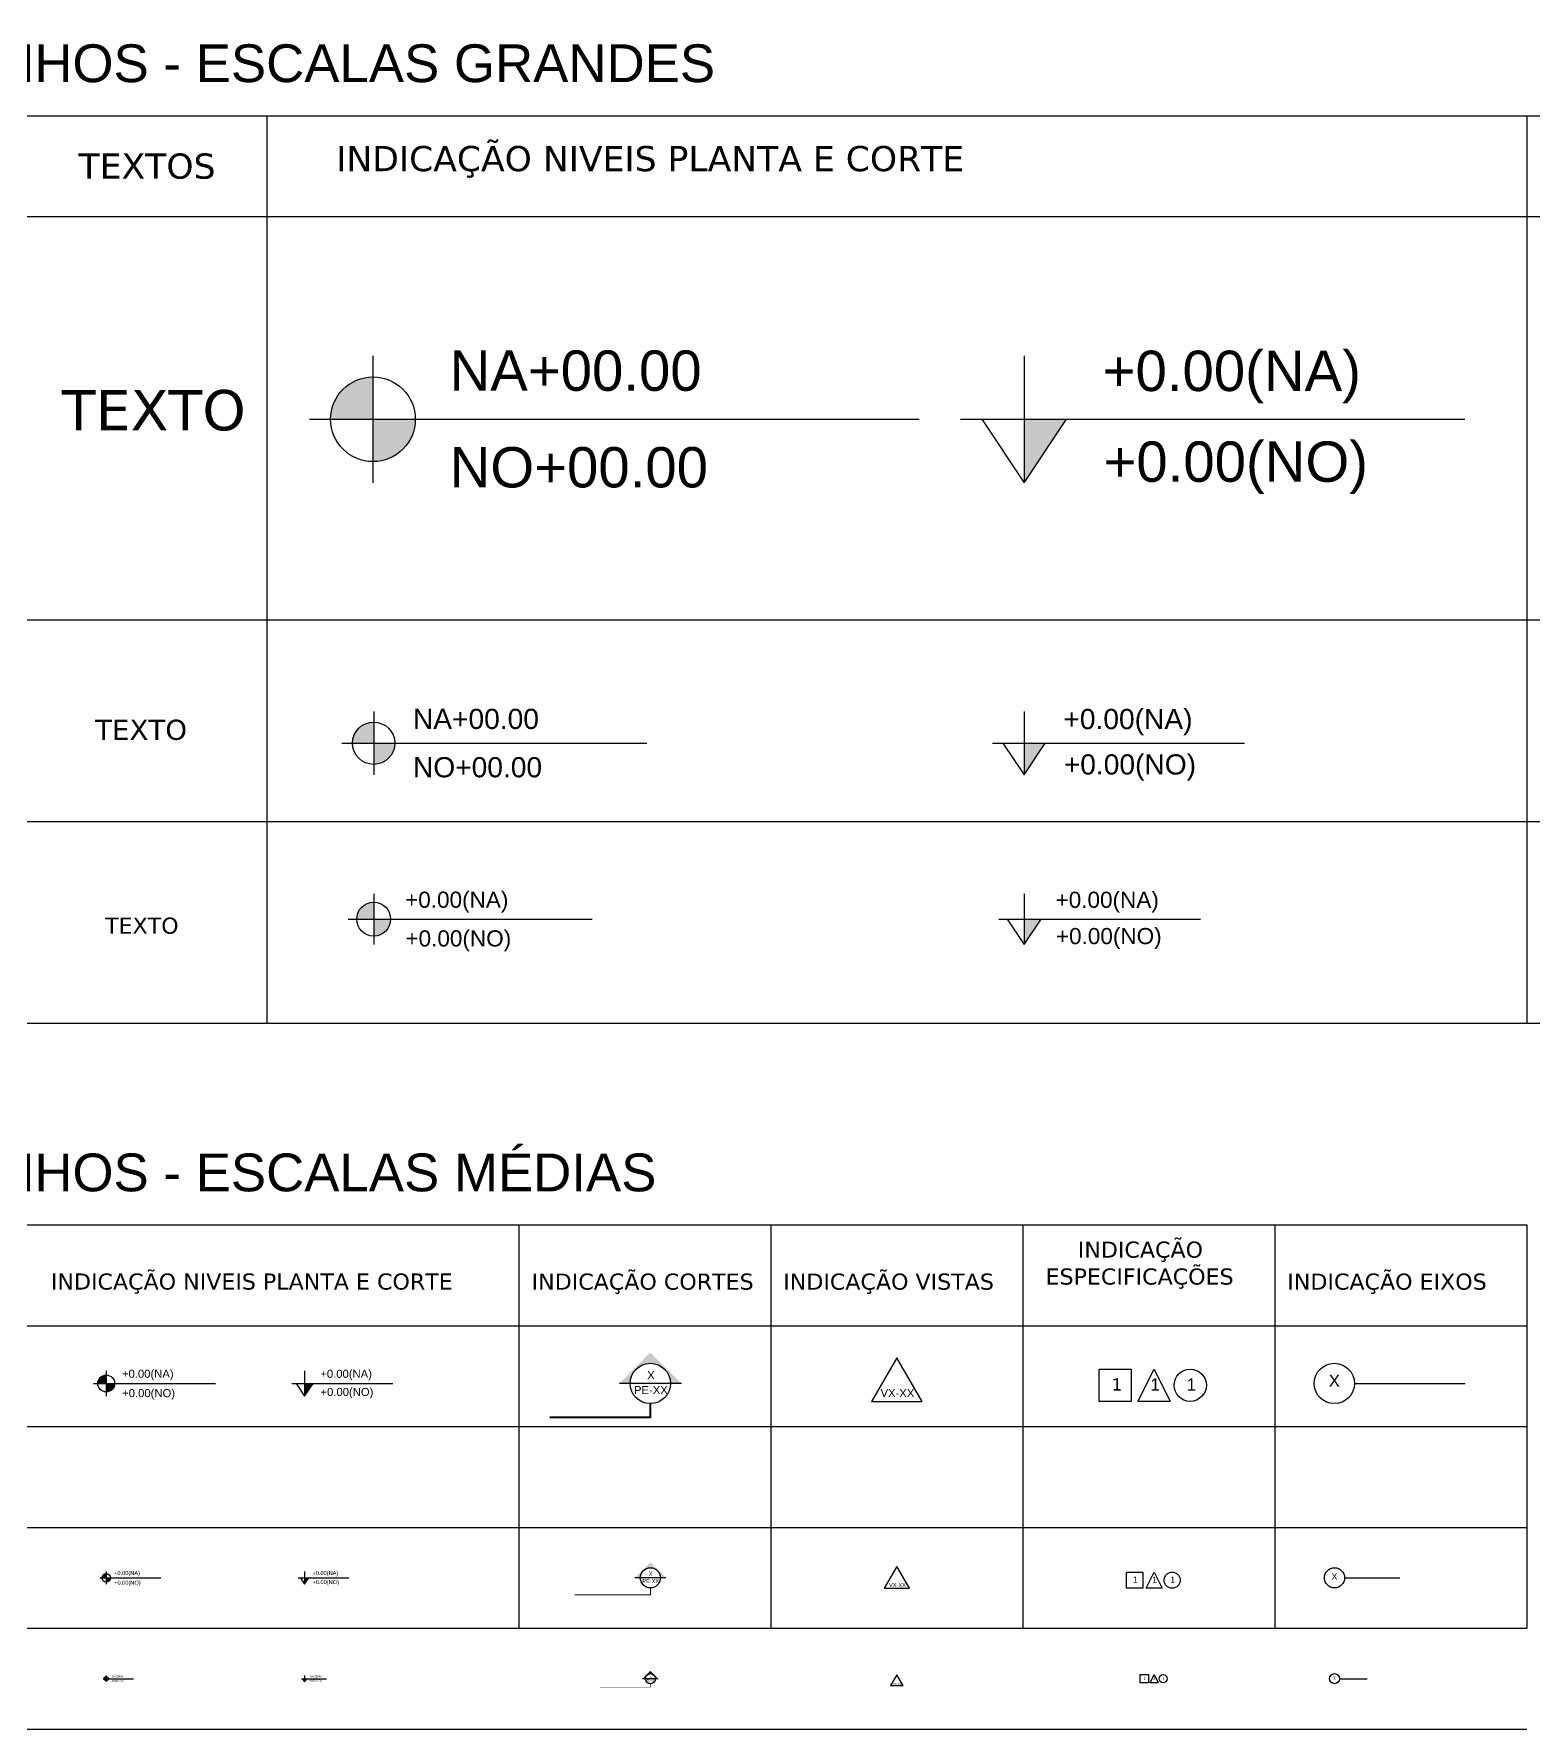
# Model space of a CAD drawing. Extents: x 25 to 1028, y -81 to 176.
# Drawn here: x 665.63 to 695.37, y 107.88 to 141.5 of the extents above; entities that cross this region are included whole.
import ezdxf

# ---------------------------------------------------------------- set-up
doc = ezdxf.new("R2010")
doc.units = 0
doc.header["$LTSCALE"] = 0.3
for name, pattern in [('C5', [60, 50, -5, 0, -5]), ('CONTINU', [0]), ('DASHDOT', [25.4, 12.7, -6.35, 0, -6.35])]:
    doc.linetypes.add(name, pattern=pattern)
doc.layers.get('0').update_dxf_attribs({"linetype": 'CONTINUOUS'})
for name, color, linetype in [('ARQ-EXO-1_025', 251, 'C5'), ('ARQ-EXO-1_050', 251, 'C5'), ('ARQ-EXO-1_100', 251, 'C5'), ('ARQ-SMB-1_025', 4, 'CONTINUOUS'), ('ARQ-SMB-1_050', 4, 'CONTINUOUS'), ('ARQ-SMB-1_100', 4, 'CONTINUOUS'), ('ARQ-SMB-1_200', 4, 'CONTINUOUS'), ('ARQ-SMB-1_250', 4, 'CONTINUOUS'), ('ARQ-SMB-1_500', 4, 'CONTINUOUS'), ('ARQ-TXT', 6, 'CONTINUOUS'), ('ARQ-TXT-1_025', 6, 'CONTINUOUS'), ('ARQ-TXT-1_050', 6, 'CONTINUOUS'), ('ARQ-TXT-1_100', 6, 'CONTINUOUS'), ('ARQ-TXT-1_200', 6, 'CONTINUOUS'), ('ARQ-TXT-1_250', 6, 'CONTINUOUS'), ('ARQ-TXT-1_500', 6, 'CONTINUOUS')]:
    doc.layers.add(name, color=color, linetype=linetype)
doc.styles.add('A20', font='arial.ttf', dxfattribs={"height": 0.2})
doc.styles.add('ESC-50-A20', font='arial.ttf', dxfattribs={"height": 0.1})

# ---------------------------------------------------------------- blocks, each defined once
blk = doc.blocks.new('FNDE-Nível Planta-1_250')
at = {"linetype": 'Continuous', "ltscale": 0.5}
h = blk.add_hatch(color=251, dxfattribs=at)
h.paths.add_polyline_path([(135.657, 10.302), (135.657, 10.722, 0.414214), (135.237, 10.302)])
h.paths.add_polyline_path([(135.657, 10.302), (135.657, 9.882, 0.414214), (136.077, 10.302)])
at = {"color": 251}
for p, q in [((135.657, 10.932), (135.657, 9.672)), ((135.027, 10.302), (136.077, 10.302)), ((136.077, 10.302), (141.075, 10.302))]:
    blk.add_line(p, q, dxfattribs=at)
blk.add_circle((135.657, 10.302), 0.42, dxfattribs=at)
blk = doc.blocks.new('FNDE-Nível Planta-1_025')
at = {"linetype": 'Continuous', "ltscale": 0.5}
h = blk.add_hatch(color=251, dxfattribs=at)
h.paths.add_polyline_path([(135.657, 3.813), (135.657, 3.855, 0.414214), (135.615, 3.813)])
h.paths.add_polyline_path([(135.657, 3.813), (135.657, 3.771, 0.414214), (135.699, 3.813)])
at = {"color": 251}
for p, q in [((135.594, 3.813), (135.699, 3.813)), ((135.657, 3.876), (135.657, 3.75)), ((135.699, 3.813), (136.199, 3.813))]:
    blk.add_line(p, q, dxfattribs=at)
blk.add_circle((135.657, 3.813), 0.042, dxfattribs=at)
blk = doc.blocks.new('FNDE-Nível Planta-1_050')
at = {"linetype": 'Continuous', "ltscale": 0.5}
h = blk.add_hatch(color=251, dxfattribs=at)
h.paths.add_polyline_path([(135.657, 5.813), (135.657, 5.897, 0.414214), (135.573, 5.813)])
h.paths.add_polyline_path([(135.657, 5.813), (135.657, 5.729, 0.414214), (135.741, 5.813)])
at = {"color": 251}
for p, q in [((135.531, 5.813), (135.741, 5.813)), ((135.657, 5.939), (135.657, 5.687)), ((135.741, 5.813), (136.74, 5.813))]:
    blk.add_line(p, q, dxfattribs=at)
blk.add_circle((135.657, 5.813), 0.084, dxfattribs=at)
blk = doc.blocks.new('FNDE-Nível Planta-1_100')
at = {"linetype": 'Continuous', "ltscale": 0.5}
h = blk.add_hatch(color=251, dxfattribs=at)
h.paths.add_polyline_path([(135.657, 7.813), (135.657, 7.981, 0.414214), (135.489, 7.813)])
h.paths.add_polyline_path([(135.657, 7.813), (135.657, 7.645, 0.414214), (135.825, 7.813)])
at = {"color": 251}
for p, q in [((135.657, 8.065), (135.657, 7.561)), ((135.405, 7.813), (135.825, 7.813)), ((135.825, 7.813), (137.824, 7.813))]:
    blk.add_line(p, q, dxfattribs=at)
blk.add_circle((135.657, 7.813), 0.168, dxfattribs=at)
blk = doc.blocks.new('FNDE-Nível Planta-1_500')
at = {"linetype": 'Continuous', "ltscale": 0.5}
h = blk.add_hatch(color=251, dxfattribs=at)
h.paths.add_polyline_path([(135.643, 16.728), (135.643, 17.568, 0.414214), (134.803, 16.728)])
h.paths.add_polyline_path([(135.643, 16.728), (135.643, 15.888, 0.414214), (136.483, 16.728)])
at = {"color": 251}
for p, q in [((135.643, 17.988), (135.643, 15.468)), ((134.383, 16.728), (136.483, 16.728)), ((136.483, 16.728), (146.479, 16.728))]:
    blk.add_line(p, q, dxfattribs=at)
blk.add_circle((135.643, 16.728), 0.84, dxfattribs=at)
blk = doc.blocks.new('FNDE-Nível Corte-1_100')
blk.add_hatch(color=251).paths.add_polyline_path([(140.657, 1.813), (140.825, 1.813), (140.657, 1.561)])
at = {"color": 251}
for p, q in [((140.657, 2.065), (140.657, 1.561)), ((140.405, 1.813), (142.405, 1.813))]:
    blk.add_line(p, q, dxfattribs=at)
blk.add_lwpolyline([(140.489, 1.813), (140.657, 1.561), (140.825, 1.813)], dxfattribs=at)
blk = doc.blocks.new('FNDE-Nível Corte-1_200')
blk.add_hatch(color=251).paths.add_polyline_path([(143.157, 6.813), (143.493, 6.813), (143.157, 6.309)])
at = {"color": 251}
for p, q in [((143.157, 7.317), (143.157, 6.309)), ((142.653, 6.813), (146.653, 6.813))]:
    blk.add_line(p, q, dxfattribs=at)
blk.add_lwpolyline([(142.821, 6.813), (143.157, 6.309), (143.493, 6.813)], dxfattribs=at)
blk = doc.blocks.new('FNDE-Nível Corte-1_050')
blk.add_hatch(color=251).paths.add_polyline_path([(140.657, -0.187), (140.741, -0.187), (140.657, -0.313)])
at = {"color": 251}
for p, q in [((140.531, -0.187), (141.531, -0.187)), ((140.657, -0.061), (140.657, -0.313))]:
    blk.add_line(p, q, dxfattribs=at)
blk.add_lwpolyline([(140.573, -0.187), (140.657, -0.313), (140.741, -0.187)], dxfattribs=at)
blk = doc.blocks.new('FNDE-Nível Corte-1_025')
blk.add_hatch(color=251).paths.add_polyline_path([(140.657, -2.479), (140.699, -2.479), (140.657, -2.542)])
at = {"color": 251}
for p, q in [((140.594, -2.479), (141.094, -2.479)), ((140.657, -2.416), (140.657, -2.542))]:
    blk.add_line(p, q, dxfattribs=at)
blk.add_lwpolyline([(140.615, -2.479), (140.657, -2.542), (140.699, -2.479)], dxfattribs=at)
blk = doc.blocks.new('FNDE-Nível Corte-1_500')
blk.add_hatch(color=251).paths.add_polyline_path([(148.561, 16.728), (149.401, 16.728), (148.561, 15.468)])
at = {"color": 251}
for p, q in [((148.561, 17.988), (148.561, 15.468)), ((147.301, 16.728), (157.301, 16.728))]:
    blk.add_line(p, q, dxfattribs=at)
blk.add_lwpolyline([(147.721, 16.728), (148.561, 15.468), (149.401, 16.728)], dxfattribs=at)
blk = doc.blocks.new('FNDE-Nível Corte-1_250')
blk.add_hatch(color=251).paths.add_polyline_path([(143.157, 10.302), (143.577, 10.302), (143.157, 9.672)])
at = {"color": 251}
for p, q in [((143.157, 10.932), (143.157, 9.672)), ((142.527, 10.302), (147.527, 10.302))]:
    blk.add_line(p, q, dxfattribs=at)
blk.add_lwpolyline([(142.737, 10.302), (143.157, 9.672), (143.577, 10.302)], dxfattribs=at)
blk = doc.blocks.new('FNDE-Ind Corte-1_100')
blk.add_hatch(color=251).paths.add_polyline_path([(241.999, -2.386), (242.214, -2.386, -1), (243.014, -2.386), (243.229, -2.386), (242.614, -1.77)])
at = {"color": 251, "linetype": 'Continuous'}
blk.add_line((243.229, -2.386), (241.999, -2.386), dxfattribs=at)
blk.add_circle((242.614, -2.386), 0.4, dxfattribs=at)
blk = doc.blocks.new('FNDE-Ind Corte-1_050')
blk.add_hatch(color=251).paths.add_polyline_path([(242.306, -4.253), (242.414, -4.253, -1), (242.814, -4.253), (242.922, -4.253), (242.614, -3.945)])
at = {"color": 251, "linetype": 'Continuous'}
blk.add_line((242.922, -4.253), (242.306, -4.253), dxfattribs=at)
blk.add_circle((242.614, -4.253), 0.2, dxfattribs=at)
blk = doc.blocks.new('FNDE-Ind Corte-1_025')
blk.add_hatch(color=251).paths.add_polyline_path([(242.46, -6.253), (242.514, -6.253, -1), (242.714, -6.253), (242.768, -6.253), (242.614, -6.099)])
at = {"color": 251, "linetype": 'Continuous'}
blk.add_line((242.768, -6.253), (242.46, -6.253), dxfattribs=at)
blk.add_circle((242.614, -6.253), 0.1, dxfattribs=at)

msp = doc.modelspace()

# ---------------------------------------------------------------- linework, layer by layer
at = {"color": 251}
for p, q in [((655.24797058, 139.87959646), (752.72020558, 139.87959646)), ((670.24797058, 139.87959646), (670.24797058, 121.87959646)), ((695.24797058, 139.87959646), (695.24797058, 121.87959646)), ((655.24797058, 137.87959646), (752.72020558, 137.87959646)), ((655.24797058, 129.87959646), (752.74797058, 129.87959646)), ((655.24797058, 125.87959646), (752.74797058, 125.87959646)), ((655.24797058, 121.87959646), (752.74797058, 121.87959646)), ((655.24797058, 117.87959646), (695.24797058, 117.87959646)), ((675.24797058, 117.87959646), (675.24797058, 109.87959646)), ((680.24797058, 117.87959646), (680.24797058, 109.87959646)), ((685.24797058, 117.87959646), (685.24797058, 109.87959646)), ((690.24797058, 117.87959646), (690.24797058, 109.87959646)), ((695.24797058, 117.87959646), (695.24797058, 109.87959646)), ((655.24797058, 115.87959646), (695.24797058, 115.87959646)), ((655.24797058, 115.87959646), (695.24797058, 115.87959646)), ((685.24797058, 115.87959646), (685.24797058, 109.87959646)), ((655.24797058, 113.87959646), (695.24797058, 113.87959646)), ((655.24797058, 111.87959646), (695.24797058, 111.87959646)), ((655.24797058, 109.87959646), (695.24797058, 109.87959646)), ((655.24797058, 107.87959646), (695.24797058, 107.87959646))]:
    msp.add_line(p, q, dxfattribs=at)
at = {"layer": 'ARQ-EXO-1_025', "ltscale": 0.05}
msp.add_line((691.52948226, 108.87959646), (692.07867877, 108.87959646), dxfattribs=at)
at = {"layer": 'ARQ-EXO-1_025', "linetype": 'CONTINU'}
msp.add_circle((691.42948226, 108.87959646), 0.1, dxfattribs=at)
at = {"layer": 'ARQ-EXO-1_050', "ltscale": 0.1}
msp.add_line((691.62948226, 110.87959646), (692.72787529, 110.87959646), dxfattribs=at)
at = {"layer": 'ARQ-EXO-1_050', "linetype": 'CONTINU'}
msp.add_circle((691.42948226, 110.87959646), 0.2, dxfattribs=at)
at = {"layer": 'ARQ-EXO-1_100', "ltscale": 0.2}
msp.add_line((691.82763008, 114.73496006), (694.02441615, 114.73496006), dxfattribs=at)
at = {"layer": 'ARQ-EXO-1_100', "linetype": 'CONTINU'}
msp.add_circle((691.42763008, 114.73496006), 0.4, dxfattribs=at)
at = {"layer": 'ARQ-SMB-1_025'}
for points in [[(682.74797058, 108.95761675), (682.62297058, 108.7411104), (682.87297058, 108.7411104)], [(687.57799036, 108.95959646), (687.73799036, 108.95959646), (687.73799036, 108.79959646), (687.57799036, 108.79959646)]]:
    msp.add_lwpolyline(points, close=True, dxfattribs=at)
msp.add_lwpolyline([(687.7709909, 108.79959646), (687.8509909, 108.95959646), (687.9309909, 108.79959646), (687.7709909, 108.79959646)], dxfattribs=at)
at = {"layer": 'ARQ-SMB-1_025', "color": 251, "linetype": 'DASHDOT', "ltscale": 0.15}
msp.add_lwpolyline([(677.85782586, 108.77959646, 0.01, 0.01, 0), (677.85782586, 108.71188755, 0.01, 0.01, 0), (676.85782586, 108.71188755, 0, 0, 0)], format="xyseb", dxfattribs=at)
at = {"layer": 'ARQ-SMB-1_025'}
msp.add_circle((688.03021985, 108.87959646), 0.08, dxfattribs=at)
at = {"layer": 'ARQ-SMB-1_050'}
for points in [[(682.74797058, 111.1064216), (682.49797058, 110.67340889), (682.99797058, 110.67340889)], [(687.30498982, 110.99340888), (687.62498982, 110.99340888), (687.62498982, 110.67340888), (687.30498982, 110.67340888)]]:
    msp.add_lwpolyline(points, close=True, dxfattribs=at)
msp.add_lwpolyline([(687.6909909, 110.67340888), (687.8509909, 110.99340888), (688.0109909, 110.67340888), (687.6909909, 110.67340888)], dxfattribs=at)
at = {"layer": 'ARQ-SMB-1_050', "color": 251, "linetype": 'DASHDOT', "ltscale": 0.3}
msp.add_lwpolyline([(677.85782586, 110.67959646, 0.02, 0.02, 0), (677.85782586, 110.54417864, 0.02, 0.02, 0), (676.35782586, 110.54417864, 0, 0, 0)], format="xyseb", dxfattribs=at)
at = {"layer": 'ARQ-SMB-1_050'}
msp.add_circle((688.2094488, 110.83340888), 0.16, dxfattribs=at)
at = {"layer": 'ARQ-SMB-1_100'}
for points in [[(682.74797058, 115.24562186), (682.24797058, 114.37959646), (683.24797058, 114.37959646)], [(686.75898875, 115.01959646), (687.39898875, 115.01959646), (687.39898875, 114.37959646), (686.75898875, 114.37959646)]]:
    msp.add_lwpolyline(points, close=True, dxfattribs=at)
msp.add_lwpolyline([(687.5309909, 114.37959646), (687.8509909, 115.01959646), (688.1709909, 114.37959646), (687.5309909, 114.37959646)], dxfattribs=at)
at = {"layer": 'ARQ-SMB-1_100', "color": 251, "linetype": 'DASHDOT', "ltscale": 0.6}
msp.add_lwpolyline([(677.85782586, 114.33496006, 0.04, 0.04, 0), (677.85782586, 114.06412443, 0.04, 0.04, 0), (675.85782586, 114.06412443, 0, 0, 0)], format="xyseb", dxfattribs=at)
at = {"layer": 'ARQ-SMB-1_100'}
msp.add_circle((688.56790671, 114.69959646), 0.32, dxfattribs=at)

# ---------------------------------------------------------------- block references
at = {"layer": 'ARQ-SMB-1_025'}
for name, p in [('FNDE-Nível Planta-1_025', (531.40701563, 105.06636082)), ('FNDE-Nível Corte-1_025', (530.34165992, 111.35880158)), ('FNDE-Ind Corte-1_025', (435.24388354, 115.13216229))]:
    msp.add_blockref(name, p, dxfattribs=at)
at = {"layer": 'ARQ-SMB-1_050'}
for name, p in [('FNDE-Nível Planta-1_050', (531.40701563, 105.06636082)), ('FNDE-Nível Corte-1_050', (530.34165992, 111.06636082)), ('FNDE-Ind Corte-1_050', (435.24388354, 115.13216229))]:
    msp.add_blockref(name, p, dxfattribs=at)
at = {"layer": 'ARQ-SMB-1_100'}
for name, p in [('FNDE-Ind Corte-1_100', (435.24388354, 117.12046856)), ('FNDE-Nível Planta-1_100', (531.40701563, 106.92172442)), ('FNDE-Nível Corte-1_100', (530.34165992, 112.92172442))]:
    msp.add_blockref(name, p, dxfattribs=at)
at = {"layer": 'ARQ-SMB-1_200', "xscale": 2, "yscale": 2, "zscale": 2}
msp.add_blockref('FNDE-Nível Planta-1_100', (401.05516936, 108.31892667), dxfattribs=at)
at = {"layer": 'ARQ-SMB-1_200'}
msp.add_blockref('FNDE-Nível Corte-1_200', (542.11613056, 117.13216231), dxfattribs=at)
at = {"layer": 'ARQ-SMB-1_250'}
for name, p in [('FNDE-Nível Planta-1_250', (536.71201399, 117.13216231)), ('FNDE-Nível Corte-1_250', (542.11613056, 117.13216231))]:
    msp.add_blockref(name, p, dxfattribs=at)
at = {"layer": 'ARQ-SMB-1_500'}
for name in ['FNDE-Nível Planta-1_500', 'FNDE-Nível Corte-1_500']:
    msp.add_blockref(name, (536.71201399, 117.13216231), dxfattribs=at)

# ---------------------------------------------------------------- texts
at = {"layer": 'ARQ-SMB-1_025', "style": 'ESC-50-A20'}
for tag, p, s in [('+0.00(NA)', (667.14171177, 108.90769059), 'NA'), ('+0.00(NA)', (671.07635607, 108.90755309), 'NA'), ('+0.00(NO)', (667.14253172, 108.81179494), 'NO'), ('+0.00(NO)', (671.07717602, 108.81755021), 'NO')]:
    msp.add_attdef(tag, p, s, height=0.04, dxfattribs=at)
at = {"layer": 'ARQ-SMB-1_050', "style": 'ESC-50-A20'}
for tag, p, s in [('+0.00(NA)', (667.21956329, 110.93578473), 'NA'), ('+0.00(NA)', (671.15420759, 110.93550972), 'NA'), ('+0.00(NO)', (667.2212032, 110.74399343), 'NO'), ('+0.00(NO)', (671.15584749, 110.75550396), 'NO')]:
    msp.add_attdef(tag, p, s, height=0.08, dxfattribs=at)
at = {"layer": 'ARQ-SMB-1_100', "style": 'ESC-50-A20'}
for tag, p, s in [('+0.00(NA)', (667.37526633, 114.8473366), 'NA'), ('+0.00(NA)', (671.30991063, 114.84678658), 'NA'), ('+0.00(NO)', (667.37854614, 114.463754), 'NO'), ('+0.00(NO)', (671.31319043, 114.48677508), 'NO')]:
    msp.add_attdef(tag, p, s, height=0.16, dxfattribs=at)
at = {"layer": 'ARQ-SMB-1_200', "style": 'ESC-50-A20'}
for tag, p, s in [('+0.00(NA)', (672.99167078, 124.17015103), 'NA'), ('+0.00(NA)', (685.89578735, 124.16905099), 'NA'), ('+0.00(NO)', (672.99823039, 123.40298583), 'NO'), ('+0.00(NO)', (685.90234696, 123.44902798), 'NO')]:
    msp.add_attdef(tag, p, s, height=0.32, dxfattribs=at)
at = {"layer": 'ARQ-SMB-1_250', "style": 'ESC-50-A20'}
for tag, p, s in [('NA+00.00', (673.14692162, 127.7163951), 'NA'), ('+0.00(NA)', (686.05149039, 127.71377363), 'NA'), ('NO+00.00', (673.14789424, 126.7577691), 'NO'), ('+0.00(NO)', (686.05968991, 126.81374487), 'NO')]:
    msp.add_attdef(tag, p, s, height=0.4, dxfattribs=at)
at = {"layer": 'ARQ-SMB-1_500', "style": 'ESC-50-A20'}
for tag, p, s in [('NA+00.00', (673.87396664, 134.42467472), 'NA'), ('+0.00(NA)', (686.83000559, 134.41943179), 'NA'), ('NO+00.00', (673.87591187, 132.50742272), 'NO'), ('+0.00(NO)', (686.84640462, 132.61937426), 'NO')]:
    msp.add_attdef(tag, p, s, height=0.8, dxfattribs=at)
at = {"layer": 'ARQ-TXT', "attachment_point": 1, "style": 'ESC-50-A20'}
for s, width, gutter_width, insert, char_height in [('PADRÃO DE TAMANHOS - ESCALAS GRANDES', 27.2648326367, 12.5, (655.50777828, 141.2961139), 0.75), ('{\\fVerdana|b0|i0|c0|p34;INDICAÇÃO NIVEIS PLANTA E CORTE}', 16.9472697983, 0.5, (671.62560033, 139.2801902), 0.5), ('{\\fVerdana|b0|i0|c0|p34;TEXTOS}', 8.5281775356, 0.5, (666.51462905, 139.13162273), 0.5), ('PADRÃO DE TAMANHOS - ESCALAS MÉDIAS', 23.1060547057, 12.5, (655.50777828, 119.2961139), 0.75), ('\\pi4.0261;{\\fVerdana|b0|i0|c0|p34;INDICAÇÃO \\P\\pi3.3867;ESPECIFICAÇÕES}', 10.5999413066, 0.5, (682.31109151, 117.5497076), 0.32), ('{\\fVerdana|b0|i0|c0|p34;INDICAÇÃO NIVEIS PLANTA E CORTE}', 16.9472697983, 0.5, (665.96492572, 116.91691886), 0.32), ('{\\fVerdana|b0|i0|c0|p34;INDICAÇÃO CORTES}', 16.9472697983, 0.5, (675.50191735, 116.91522388), 0.32), ('{\\fVerdana|b0|i0|c0|p34;INDICAÇÃO VISTAS}', 8.5281775356, 0.5, (680.49390102, 116.91522388), 0.32), ('{\\fVerdana|b0|i0|c0|p34;INDICAÇÃO EIXOS}', 8.5281775356, 0.5, (690.49390102, 116.91522388), 0.32)]:
    msp.add_mtext_dynamic_manual_height_columns(s, width=width, gutter_width=gutter_width, heights=[0], dxfattribs=dict(at, insert=insert, char_height=char_height))
at = {"layer": 'ARQ-TXT-1_025', "attachment_point": 1}
for s, insert, char_height, width, style in [('X', (677.8420776, 108.94072987), 0.04, 2.1320443839, 'ESC-50-A20'), ('PE-XX', (677.77769516, 108.86688242), 0.04, 2.1320443839, 'ESC-50-A20'), ('VX-XX', (682.66985553, 108.79288967), 0.04, 8.5281775356, 'ESC-50-A20'), ('{\\fVerdana|b0|i0|c0|p34;1}', (687.63980418, 108.91347764), 0.06, 0.0431259319, 'A20'), ('1', (687.83280472, 108.91347764), 0.06, 0.0431259319, 'A20'), ('1', (688.01236059, 108.91347764), 0.06, 0.0431259319, 'A20'), ('X', (691.40139042, 108.92307638), 0.06, 0.0431259319, 'A20')]:
    msp.add_mtext(s, dxfattribs=dict(at, insert=insert, char_height=char_height, width=width, style=style))
at = {"layer": 'ARQ-TXT-1_050', "attachment_point": 1}
for s, insert, char_height, width, style in [('X', (677.82632935, 111.00186328), 0.08, 4.2640887678, 'ESC-50-A20'), ('X', (691.37329859, 110.9665563), 0.12, 0.0862518638, 'A20'), ('PE-XX', (677.69756447, 110.85416839), 0.08, 4.2640887678, 'ESC-50-A20'), ('VX-XX', (682.59174048, 110.77696744), 0.08, 8.5281775356, 'ESC-50-A20'), ('{\\fVerdana|b0|i0|c0|p34;1}', (687.42861747, 110.90117125), 0.12, 0.0862518638, 'A20'), ('1', (687.81461854, 110.90117125), 0.12, 0.0862518638, 'A20'), ('1', (688.17373029, 110.90117125), 0.12, 0.0862518638, 'A20')]:
    msp.add_mtext(s, dxfattribs=dict(at, insert=insert, char_height=char_height, width=width, style=style))
at = {"layer": 'ARQ-TXT-1_100', "attachment_point": 1}
for s, insert, char_height, width, style in [('PE-XX', (677.53319463, 114.68410392), 0.16, 8.5281775356, 'ESC-50-A20'), ('X', (677.79483283, 114.97949372), 0.16, 8.5281775356, 'ESC-50-A20'), ('{\\fVerdana|b0|i0|c0|p34;1}', (687.00624404, 114.83512119), 0.24, 0.1725037276, 'A20'), ('1', (687.77824619, 114.83512119), 0.24, 0.1725037276, 'A20'), ('1', (688.49646969, 114.83512119), 0.24, 0.1725037276, 'A20'), ('X', (691.31526274, 114.90887974), 0.24, 0.1725037276, 'A20'), ('VX-XX', (682.42365822, 114.62413011), 0.16, 8.5281775356, 'ESC-50-A20')]:
    msp.add_mtext(s, dxfattribs=dict(at, insert=insert, char_height=char_height, width=width, style=style))
at = {"layer": 'ARQ-TXT-1_200', "insert": (667.03979553, 123.97575634), "char_height": 0.32, "attachment_point": 1, "style": 'ESC-50-A20'}
msp.add_mtext_dynamic_manual_height_columns('{\\fVerdana|b0|i0|c0|p34;TEXTO}', width=8.5281775356, gutter_width=0.5, heights=[0], dxfattribs=at)
at = {"layer": 'ARQ-TXT-1_250', "insert": (666.84196428, 127.90042386), "char_height": 0.4, "attachment_point": 1, "style": 'ESC-50-A20'}
msp.add_mtext_dynamic_manual_height_columns('{\\fVerdana|b0|i0|c0|p34;TEXTO}', width=8.5281775356, gutter_width=0.5, heights=[0], dxfattribs=at)
at = {"layer": 'ARQ-TXT-1_500', "insert": (666.18249792, 134.44077573), "char_height": 0.8, "attachment_point": 1, "style": 'ESC-50-A20'}
msp.add_mtext_dynamic_manual_height_columns('{\\fVerdana|b0|i0|c0|p34;TEXTO}', width=8.5281775356, gutter_width=0.5, heights=[0], dxfattribs=at)

doc.saveas('drawing.dxf')
